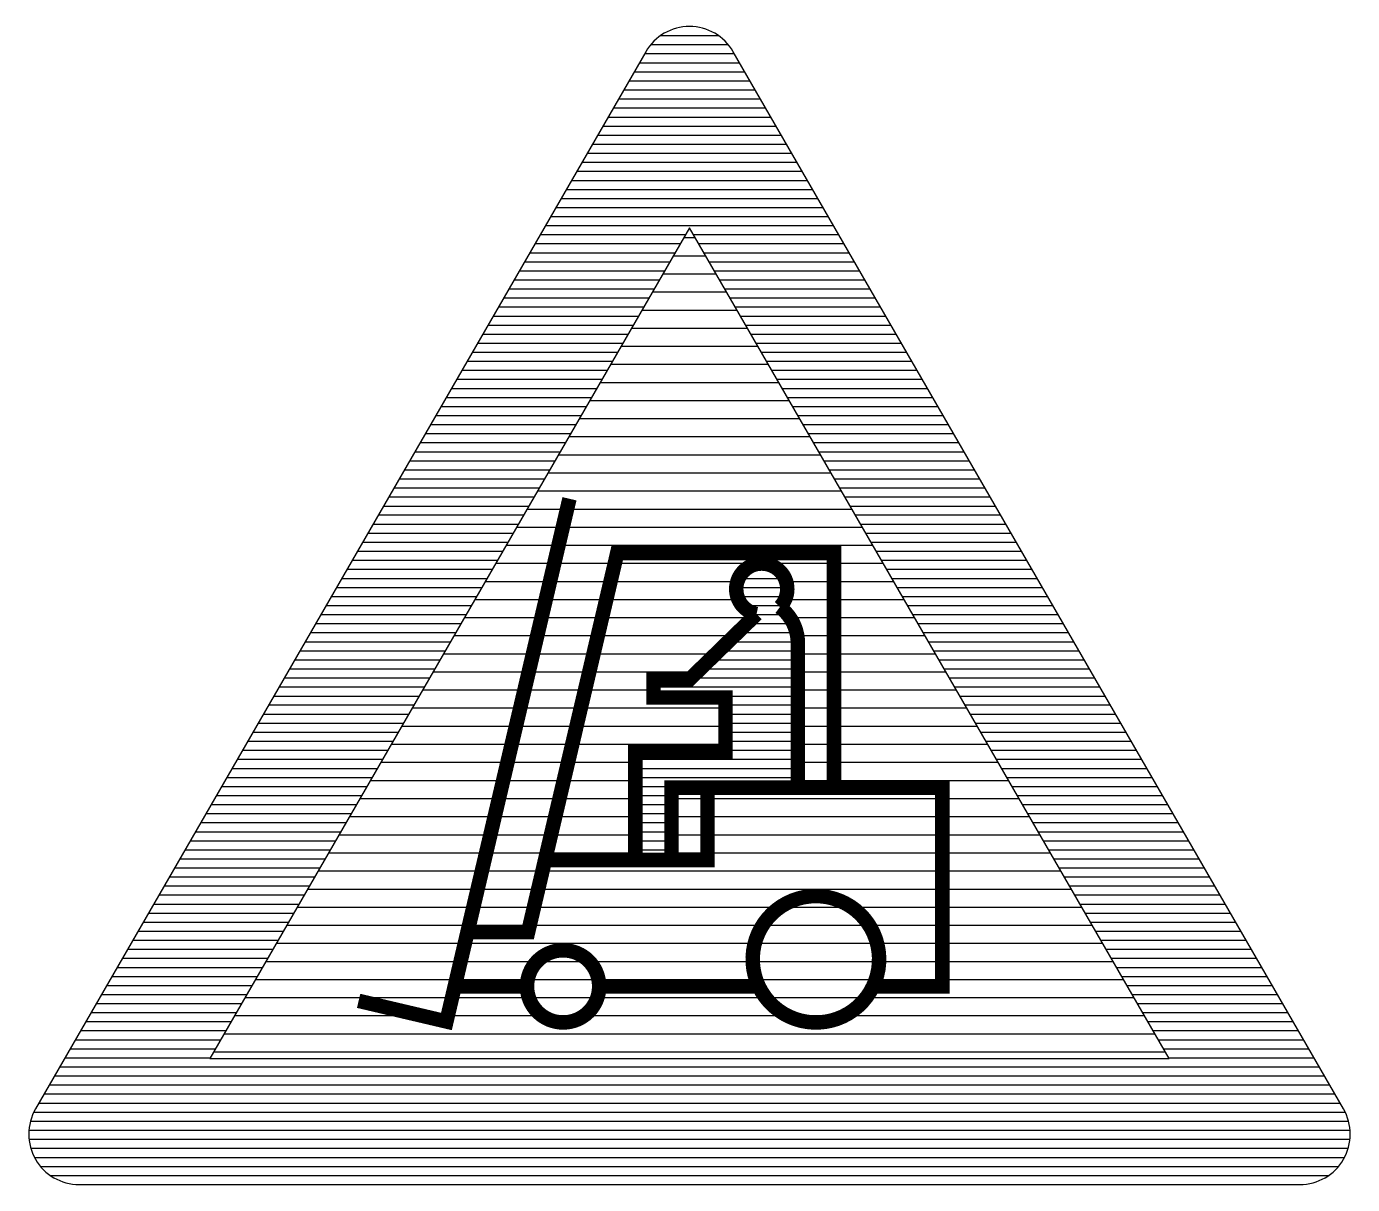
# Model space of a CAD drawing. Header units: millimetres. Extents: x -3 to 2253, y -3 to 1300.
# Drawn here: x 1798.13 to 1811.87, y 301 to 313 of the extents above; entities that cross this region are included whole.
import ezdxf

# ---------------------------------------------------------------- set-up
doc = ezdxf.new("R2010")
doc.units = ezdxf.units.MM
doc.layers.add('GEEL', color=2, linetype='Continuous')
doc.layers.add('VEILIG', color=7, linetype='Continuous')

# ---------------------------------------------------------------- blocks, each defined once
blk = doc.blocks.new('*X279')
at = {"color": 0}
for p, q in [((69.942, 35.812), (70.058, 35.812)), ((69.834, 35.625), (70.166, 35.625)), ((69.725, 35.438), (70.275, 35.438)), ((69.617, 35.25), (70.383, 35.25)), ((69.509, 35.062), (70.491, 35.062)), ((69.401, 34.875), (70.599, 34.875)), ((69.292, 34.688), (70.708, 34.688)), ((69.184, 34.5), (70.816, 34.5)), ((69.076, 34.312), (70.924, 34.312)), ((68.968, 34.125), (71.032, 34.125)), ((68.859, 33.938), (71.141, 33.938)), ((68.751, 33.75), (71.249, 33.75)), ((68.643, 33.562), (71.357, 33.562)), ((68.535, 33.375), (71.465, 33.375)), ((68.426, 33.188), (71.574, 33.188)), ((68.318, 33), (71.682, 33)), ((68.21, 32.812), (71.79, 32.812)), ((68.102, 32.625), (71.898, 32.625)), ((67.993, 32.438), (72.007, 32.438)), ((67.885, 32.25), (70.496, 32.25)), ((71.001, 32.25), (72.115, 32.25)), ((67.777, 32.062), (70.507, 32.062)), ((70.99, 32.062), (72.223, 32.062)), ((67.669, 31.875), (70.658, 31.875)), ((71.04, 31.875), (72.331, 31.875)), ((67.56, 31.688), (70.465, 31.688)), ((71.116, 31.688), (72.44, 31.688)), ((67.452, 31.5), (70.273, 31.5)), ((71.123, 31.5), (72.548, 31.5)), ((67.344, 31.312), (70.08, 31.312)), ((71.123, 31.312), (72.656, 31.312)), ((67.236, 31.125), (69.626, 31.125)), ((71.123, 31.125), (72.764, 31.125)), ((67.127, 30.938), (70.374, 30.938)), ((71.123, 30.938), (72.873, 30.938)), ((67.019, 30.75), (70.374, 30.75)), ((71.123, 30.75), (72.981, 30.75)), ((66.911, 30.562), (70.374, 30.562)), ((71.123, 30.562), (73.089, 30.562)), ((66.803, 30.375), (69.439, 30.375)), ((71.123, 30.375), (73.197, 30.375)), ((66.694, 30.188), (69.439, 30.188)), ((71.123, 30.188), (73.306, 30.188)), ((66.586, 30), (69.439, 30)), ((69.813, 30), (73.414, 30)), ((66.478, 29.812), (69.439, 29.812)), ((69.813, 29.812), (73.522, 29.812)), ((66.37, 29.625), (69.439, 29.625)), ((69.813, 29.625), (73.63, 29.625)), ((66.261, 29.438), (69.439, 29.438)), ((69.813, 29.438), (73.739, 29.438)), ((66.153, 29.25), (73.847, 29.25)), ((66.045, 29.062), (73.955, 29.062)), ((65.937, 28.875), (74.063, 28.875)), ((65.828, 28.688), (74.172, 28.688)), ((65.72, 28.5), (74.28, 28.5)), ((65.612, 28.312), (74.388, 28.312)), ((65.504, 28.125), (74.496, 28.125)), ((65.395, 27.938), (74.605, 27.938)), ((65.287, 27.75), (74.713, 27.75)), ((65.179, 27.562), (74.821, 27.562)), ((65.071, 27.375), (74.929, 27.375))]:
    blk.add_line(p, q, dxfattribs=at)
blk = doc.blocks.new('*X278')
at = {"color": 0}
for p, q in [((27.599, 59.812), (28.401, 59.812)), ((27.702, 59.906), (28.298, 59.906)), ((27.536, 59.719), (28.464, 59.719)), ((27.428, 59.531), (28.572, 59.531)), ((27.482, 59.625), (28.518, 59.625)), ((27.374, 59.438), (28.626, 59.438)), ((27.266, 59.25), (28.734, 59.25)), ((27.32, 59.344), (28.68, 59.344)), ((27.212, 59.156), (28.788, 59.156)), ((27.103, 58.969), (28.897, 58.969)), ((27.158, 59.062), (28.842, 59.062)), ((27.049, 58.875), (28.951, 58.875)), ((26.941, 58.688), (29.059, 58.688)), ((26.995, 58.781), (29.005, 58.781)), ((26.887, 58.594), (29.113, 58.594)), ((26.779, 58.406), (29.221, 58.406)), ((26.833, 58.5), (29.167, 58.5)), ((26.724, 58.312), (29.276, 58.312)), ((26.67, 58.219), (29.33, 58.219)), ((26.562, 58.031), (29.438, 58.031)), ((26.616, 58.125), (29.384, 58.125)), ((26.508, 57.938), (29.492, 57.938)), ((26.4, 57.75), (27.906, 57.75)), ((26.454, 57.844), (27.96, 57.844)), ((28.04, 57.844), (29.546, 57.844)), ((28.094, 57.75), (29.6, 57.75)), ((26.346, 57.656), (27.852, 57.656)), ((28.148, 57.656), (29.654, 57.656)), ((26.237, 57.469), (27.743, 57.469)), ((26.291, 57.562), (27.798, 57.562)), ((28.202, 57.562), (29.709, 57.562)), ((28.257, 57.469), (29.763, 57.469)), ((26.183, 57.375), (27.689, 57.375)), ((28.311, 57.375), (29.817, 57.375)), ((26.075, 57.188), (27.581, 57.188)), ((26.129, 57.281), (27.635, 57.281)), ((28.365, 57.281), (29.871, 57.281)), ((28.419, 57.188), (29.925, 57.188)), ((26.021, 57.094), (27.527, 57.094)), ((28.473, 57.094), (29.979, 57.094)), ((25.913, 56.906), (27.419, 56.906)), ((25.967, 57), (27.473, 57)), ((28.527, 57), (30.033, 57)), ((28.581, 56.906), (30.087, 56.906)), ((25.858, 56.812), (27.365, 56.812)), ((28.635, 56.812), (30.142, 56.812)), ((25.75, 56.625), (27.256, 56.625)), ((25.804, 56.719), (27.31, 56.719)), ((28.69, 56.719), (30.196, 56.719)), ((28.744, 56.625), (30.25, 56.625)), ((25.696, 56.531), (27.202, 56.531)), ((28.798, 56.531), (30.304, 56.531)), ((25.588, 56.344), (27.094, 56.344)), ((25.642, 56.438), (27.148, 56.438)), ((28.852, 56.438), (30.358, 56.438)), ((28.906, 56.344), (30.412, 56.344)), ((25.534, 56.25), (27.04, 56.25)), ((28.96, 56.25), (30.466, 56.25)), ((25.48, 56.156), (26.986, 56.156)), ((29.014, 56.156), (30.52, 56.156)), ((25.371, 55.969), (26.877, 55.969)), ((25.425, 56.062), (26.932, 56.062)), ((29.068, 56.062), (30.575, 56.062)), ((29.123, 55.969), (30.629, 55.969)), ((25.317, 55.875), (26.823, 55.875)), ((29.177, 55.875), (30.683, 55.875)), ((25.209, 55.688), (26.715, 55.688)), ((25.263, 55.781), (26.769, 55.781)), ((29.231, 55.781), (30.737, 55.781)), ((29.285, 55.688), (30.791, 55.688)), ((25.155, 55.594), (26.661, 55.594)), ((29.339, 55.594), (30.845, 55.594)), ((25.047, 55.406), (26.553, 55.406)), ((25.101, 55.5), (26.607, 55.5)), ((29.393, 55.5), (30.899, 55.5)), ((29.447, 55.406), (30.953, 55.406)), ((24.992, 55.312), (26.499, 55.312)), ((29.501, 55.312), (31.008, 55.312)), ((24.884, 55.125), (26.39, 55.125)), ((24.938, 55.219), (26.444, 55.219)), ((29.556, 55.219), (31.062, 55.219)), ((29.61, 55.125), (31.116, 55.125)), ((24.83, 55.031), (26.336, 55.031)), ((29.664, 55.031), (31.17, 55.031)), ((24.722, 54.844), (26.228, 54.844)), ((24.776, 54.938), (26.282, 54.938)), ((29.718, 54.938), (31.224, 54.938)), ((29.772, 54.844), (31.278, 54.844)), ((24.668, 54.75), (26.174, 54.75)), ((29.826, 54.75), (31.332, 54.75)), ((24.559, 54.562), (26.066, 54.562)), ((24.614, 54.656), (26.12, 54.656)), ((29.88, 54.656), (31.386, 54.656)), ((29.934, 54.562), (31.441, 54.562)), ((24.505, 54.469), (26.011, 54.469)), ((29.989, 54.469), (31.495, 54.469)), ((24.397, 54.281), (25.903, 54.281)), ((24.451, 54.375), (25.957, 54.375)), ((28.508, 54.281), (28.989, 54.281)), ((28.581, 54.375), (28.916, 54.375)), ((30.043, 54.375), (31.549, 54.375)), ((30.097, 54.281), (31.603, 54.281)), ((24.343, 54.188), (25.849, 54.188)), ((28.484, 54.188), (29.013, 54.188)), ((30.151, 54.188), (31.657, 54.188)), ((24.289, 54.094), (25.795, 54.094)), ((28.495, 54.094), (29.002, 54.094)), ((30.205, 54.094), (31.711, 54.094)), ((24.181, 53.906), (25.687, 53.906)), ((24.235, 54), (25.741, 54)), ((28.546, 54), (28.951, 54)), ((28.69, 53.906), (29.016, 53.906)), ((30.259, 54), (31.765, 54)), ((30.313, 53.906), (31.819, 53.906)), ((24.126, 53.812), (25.633, 53.812)), ((28.593, 53.812), (29.076, 53.812)), ((30.367, 53.812), (31.874, 53.812)), ((24.018, 53.625), (25.524, 53.625)), ((24.072, 53.719), (25.578, 53.719)), ((28.401, 53.625), (29.123, 53.625)), ((28.497, 53.719), (29.11, 53.719)), ((30.422, 53.719), (31.928, 53.719)), ((30.476, 53.625), (31.982, 53.625)), ((23.964, 53.531), (25.47, 53.531)), ((28.305, 53.531), (29.123, 53.531)), ((30.53, 53.531), (32.036, 53.531)), ((23.856, 53.344), (25.362, 53.344)), ((23.91, 53.438), (25.416, 53.438)), ((28.112, 53.344), (29.123, 53.344)), ((28.208, 53.438), (29.123, 53.438)), ((30.584, 53.438), (32.09, 53.438)), ((30.638, 53.344), (32.144, 53.344)), ((23.802, 53.25), (25.308, 53.25)), ((28.016, 53.25), (29.123, 53.25)), ((30.692, 53.25), (32.198, 53.25)), ((23.693, 53.062), (25.2, 53.062)), ((23.748, 53.156), (25.254, 53.156)), ((27.626, 53.156), (29.123, 53.156)), ((27.626, 53.062), (29.123, 53.062)), ((30.746, 53.156), (32.252, 53.156)), ((30.8, 53.062), (32.307, 53.062)), ((23.639, 52.969), (25.145, 52.969)), ((28.374, 52.969), (29.123, 52.969)), ((30.855, 52.969), (32.361, 52.969)), ((23.531, 52.781), (25.037, 52.781)), ((23.585, 52.875), (25.091, 52.875)), ((28.374, 52.875), (29.123, 52.875)), ((28.374, 52.781), (29.123, 52.781)), ((30.909, 52.875), (32.415, 52.875)), ((30.963, 52.781), (32.469, 52.781)), ((23.477, 52.688), (24.983, 52.688)), ((28.374, 52.688), (29.123, 52.688)), ((31.017, 52.688), (32.523, 52.688)), ((23.369, 52.5), (24.875, 52.5)), ((23.423, 52.594), (24.929, 52.594)), ((28.374, 52.594), (29.123, 52.594)), ((28.374, 52.5), (29.123, 52.5)), ((31.071, 52.594), (32.577, 52.594)), ((31.125, 52.5), (32.631, 52.5)), ((23.315, 52.406), (24.821, 52.406)), ((27.439, 52.406), (29.123, 52.406)), ((31.179, 52.406), (32.685, 52.406)), ((23.206, 52.219), (24.712, 52.219)), ((23.26, 52.312), (24.767, 52.312)), ((27.439, 52.312), (29.123, 52.312)), ((27.439, 52.219), (29.123, 52.219)), ((31.233, 52.312), (32.74, 52.312)), ((31.288, 52.219), (32.794, 52.219)), ((23.152, 52.125), (24.658, 52.125)), ((27.439, 52.125), (29.123, 52.125)), ((31.342, 52.125), (32.848, 52.125)), ((23.098, 52.031), (24.604, 52.031)), ((27.439, 52.031), (27.813, 52.031)), ((31.396, 52.031), (32.902, 52.031)), ((22.99, 51.844), (24.496, 51.844)), ((23.044, 51.938), (24.55, 51.938)), ((27.439, 51.938), (27.813, 51.938)), ((27.439, 51.844), (27.813, 51.844)), ((31.45, 51.938), (32.956, 51.938)), ((31.504, 51.844), (33.01, 51.844)), ((22.936, 51.75), (24.442, 51.75)), ((27.439, 51.75), (27.813, 51.75)), ((31.558, 51.75), (33.064, 51.75)), ((22.827, 51.562), (24.334, 51.562)), ((22.882, 51.656), (24.388, 51.656)), ((27.439, 51.656), (27.813, 51.656)), ((27.439, 51.562), (27.813, 51.562)), ((31.612, 51.656), (33.118, 51.656)), ((31.666, 51.562), (33.173, 51.562)), ((22.773, 51.469), (24.279, 51.469)), ((27.439, 51.469), (27.813, 51.469)), ((31.721, 51.469), (33.227, 51.469)), ((22.665, 51.281), (24.171, 51.281)), ((22.719, 51.375), (24.225, 51.375)), ((27.439, 51.375), (27.813, 51.375)), ((31.775, 51.375), (33.281, 51.375)), ((31.829, 51.281), (33.335, 51.281)), ((22.611, 51.188), (24.117, 51.188)), ((31.883, 51.188), (33.389, 51.188)), ((22.503, 51), (24.009, 51)), ((22.557, 51.094), (24.063, 51.094)), ((31.937, 51.094), (33.443, 51.094)), ((31.991, 51), (33.497, 51)), ((22.448, 50.906), (23.955, 50.906)), ((32.045, 50.906), (33.552, 50.906)), ((22.34, 50.719), (23.846, 50.719)), ((22.394, 50.812), (23.9, 50.812)), ((32.1, 50.812), (33.606, 50.812)), ((32.154, 50.719), (33.66, 50.719)), ((22.286, 50.625), (23.792, 50.625)), ((32.208, 50.625), (33.714, 50.625)), ((22.178, 50.438), (23.684, 50.438)), ((22.232, 50.531), (23.738, 50.531)), ((32.262, 50.531), (33.768, 50.531)), ((32.316, 50.438), (33.822, 50.438)), ((22.124, 50.344), (23.63, 50.344)), ((32.37, 50.344), (33.876, 50.344)), ((22.07, 50.25), (23.576, 50.25)), ((32.424, 50.25), (33.93, 50.25)), ((21.961, 50.062), (23.467, 50.062)), ((22.015, 50.156), (23.522, 50.156)), ((32.478, 50.156), (33.985, 50.156)), ((32.533, 50.062), (34.039, 50.062)), ((21.907, 49.969), (23.413, 49.969)), ((32.587, 49.969), (34.093, 49.969)), ((21.799, 49.781), (23.305, 49.781)), ((21.853, 49.875), (23.359, 49.875)), ((32.641, 49.875), (34.147, 49.875)), ((32.695, 49.781), (34.201, 49.781)), ((21.745, 49.688), (23.251, 49.688)), ((32.749, 49.688), (34.255, 49.688)), ((21.637, 49.5), (23.143, 49.5)), ((21.691, 49.594), (23.197, 49.594)), ((32.803, 49.594), (34.309, 49.594)), ((32.857, 49.5), (34.363, 49.5)), ((21.582, 49.406), (23.089, 49.406)), ((32.911, 49.406), (34.418, 49.406)), ((21.474, 49.219), (34.526, 49.219)), ((21.528, 49.312), (23.034, 49.312)), ((32.966, 49.312), (34.472, 49.312)), ((21.42, 49.125), (34.58, 49.125)), ((21.312, 48.938), (34.688, 48.938)), ((21.366, 49.031), (34.634, 49.031)), ((21.258, 48.844), (34.742, 48.844)), ((21.17, 48.656), (34.83, 48.656)), ((21.205, 48.75), (34.795, 48.75)), ((21.154, 48.562), (34.846, 48.562)), ((21.155, 48.469), (34.845, 48.469)), ((21.174, 48.375), (34.826, 48.375)), ((21.211, 48.281), (34.789, 48.281)), ((21.274, 48.188), (34.726, 48.188)), ((21.376, 48.094), (34.624, 48.094)), ((21.674, 48), (34.326, 48))]:
    blk.add_line(p, q, dxfattribs=at)
blk = doc.blocks.new('0708')
at = {"layer": 'VEILIG', "color": 7}
blk.add_lwpolyline([(6.778, -3.217), (0.452, 7.739, 0.57735), (-0.452, 7.739), (-6.778, -3.217, 0.57735), (-6.326, -4), (6.326, -4, 0.57735)], format="xyb", close=True, dxfattribs=at)
blk.add_lwpolyline([(4.97, -2.696), (0, 5.913), (-4.97, -2.696)], close=True, dxfattribs=at)
at = {"layer": 'VEILIG', "const_width": 0.15}
for points in [[(-3.429, -2.097), (-2.519, -2.311), (-1.244, 3.106)], [(-2.301, -1.386), (-1.673, -1.386), (-0.749, 2.544), (1.497, 2.544), (1.497, 0.112)], [(1.902, -1.947), (2.62, -1.947), (2.62, 0.112), (0.187, 0.112), (0.187, -0.637), (-1.497, -0.637)], [(-0.936, -1.947), (0.718, -1.947)]]:
    blk.add_lwpolyline(points, dxfattribs=at)
for points in [[(-0.561, -0.637), (-0.187, -0.637), (-0.187, 0.112), (1.123, 0.112), (1.123, 1.609, 0.236068), (0.936, 1.983, 3.954442), (0.695, 1.911), (0, 1.234), (-0.374, 1.234), (-0.374, 1.047), (0.374, 1.047), (0.374, 0.486), (-0.561, 0.486)], [(0.718, -1.947, 0.632456), (1.902, -1.947, 1.581139)], [(-1.684, -1.947, 1), (-0.936, -1.947, 1)]]:
    blk.add_lwpolyline(points, format="xyb", close=True, dxfattribs=at)
at = {"layer": 'VEILIG', "color": 7, "const_width": 0.15}
blk.add_lwpolyline([(-2.433, -1.947), (-1.684, -1.947)], dxfattribs=at)
at = {"layer": 'GEEL'}
blk.add_blockref('*X279', (-70, -30), dxfattribs=at)
at = {"layer": 'VEILIG'}
blk.add_blockref('*X278', (-28, -52), dxfattribs=at)

msp = doc.modelspace()

# ---------------------------------------------------------------- block references
msp.add_blockref('0708', (1805, 305))

doc.saveas('drawing.dxf')
